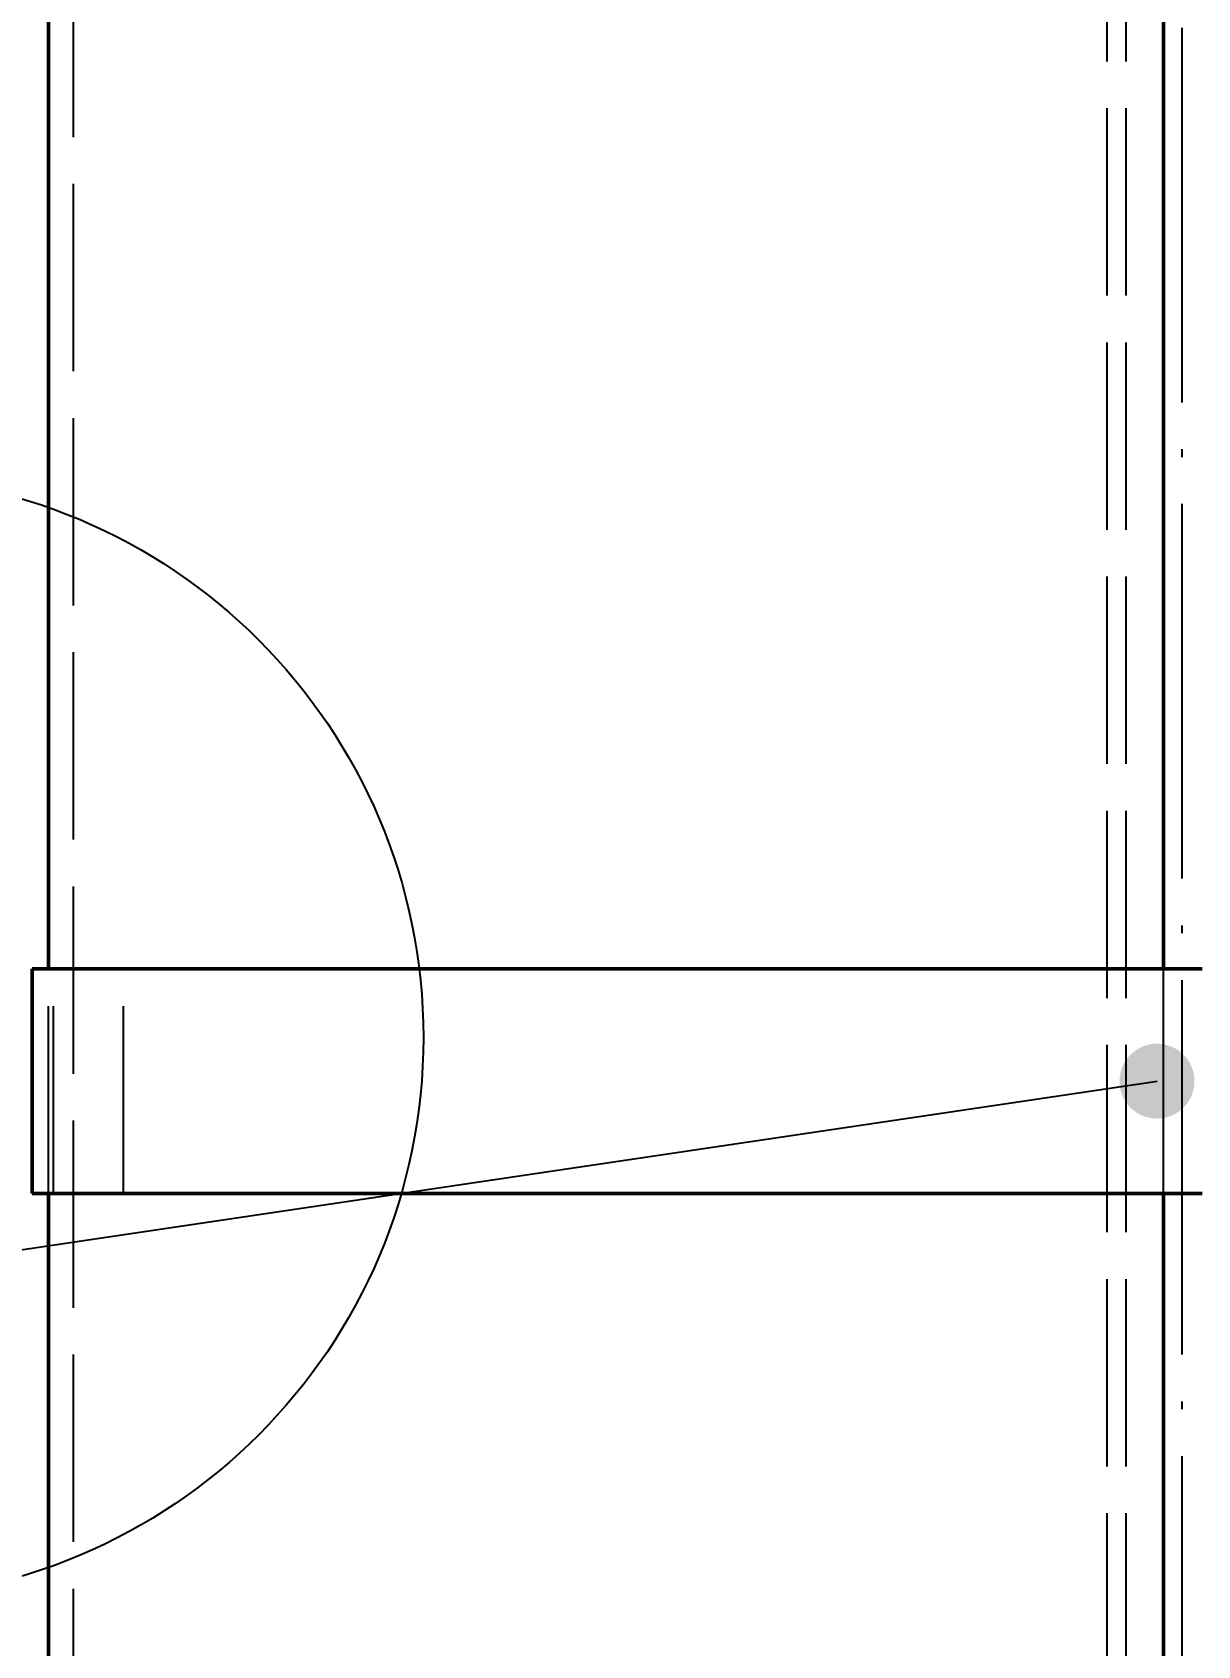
# Model space of a CAD drawing. Header units: millimetres. Extents: x 0 to 420, y 0 to 297.
# Drawn here: x 68.94 to 87.6, y 156.84 to 182.68 of the extents above; entities that cross this region are included whole.
import ezdxf

# ---------------------------------------------------------------- set-up
doc = ezdxf.new("R2010")
doc.units = ezdxf.units.MM
doc.linetypes.add('ISO02-TRAZOS', pattern=[3.75, 3, -0.75])
doc.linetypes.add('ISO04-TRAZO-PUNTO', pattern=[7.625, 6, -0.75, 0.125, -0.75])
for name, color, linetype, lineweight in [('01-VISIBLE', 7, 'CONTINUOUS', 50), ('02-OCULTA', 4, 'ISO02-TRAZOS', 25), ('03-EJE', 1, 'ISO04-TRAZO-PUNTO', 25), ('04-COTA', 3, 'CONTINUOUS', 25), ('08-FINA', 5, 'CONTINUOUS', 25)]:
    doc.layers.add(name, color=color, linetype=linetype, lineweight=lineweight)
doc.styles.add('ISO3098', font='isocpeur.ttf')
doc.dimstyles.new('FLAMA-ISO', dxfattribs={"dimtxt": 3.5, "dimasz": 3, "dimexe": 2, "dimexo": 1, "dimgap": 1, "dimtad": 1, "dimdec": 1, "dimtxsty": 'ISO3098', "dimcen": 2.5, "dimclrd": 3, "dimclre": 3, "dimclrt": 3, "dimazin": 3, "dimtfac": 1, "dimtmove": 0, "dimatfit": 3, "dimlwd": 25, "dimlwe": 25})

msp = doc.modelspace()

# ---------------------------------------------------------------- hatches: boundary and pattern name
at = {"layer": '08-FINA'}
h = msp.add_hatch(color=7, dxfattribs=at)
h.dxf.hatch_style = 1
edge = h.paths.add_edge_path()
edge.add_arc((86.946, 165.88), 0.6, 0, 360)

# ---------------------------------------------------------------- linework, layer by layer
at = {"layer": '01-VISIBLE'}
for p, q in [((69.2, 167.68), (69.2, 233.185)), ((87.05, 167.68), (87.05, 233.235)), ((68.939, 164.08), (68.939, 167.68)), ((69.2, 136), (69.2, 164.08)), ((87.05, 136.2), (87.05, 164.08))]:
    msp.add_line(p, q, dxfattribs=at)
for points in [[(68.939, 167.68), (69.039, 167.68), (69.139, 167.68), (69.24, 167.68), (69.34, 167.68), (69.44, 167.68), (69.54, 167.68), (69.64, 167.68), (69.74, 167.68), (69.841, 167.68), (69.941, 167.68), (70.041, 167.68), (70.141, 167.68), (70.241, 167.68), (70.341, 167.68), (70.442, 167.68), (70.542, 167.68), (70.642, 167.68), (70.742, 167.68), (70.842, 167.68), (70.942, 167.68), (71.043, 167.68), (71.143, 167.68), (71.243, 167.68), (71.343, 167.68), (71.443, 167.68), (71.543, 167.68), (71.644, 167.68), (71.744, 167.68), (71.844, 167.68), (71.944, 167.68), (72.044, 167.68), (72.144, 167.68), (72.245, 167.68), (72.345, 167.68), (72.445, 167.68), (72.545, 167.68), (72.645, 167.68), (72.745, 167.68), (72.846, 167.68), (72.946, 167.68), (73.046, 167.68), (73.146, 167.68), (73.246, 167.68), (73.346, 167.68), (73.447, 167.68), (73.547, 167.68), (73.647, 167.68), (73.747, 167.68), (73.847, 167.68), (73.947, 167.68), (74.048, 167.68), (74.148, 167.68), (74.248, 167.68), (74.348, 167.68), (74.448, 167.68), (74.548, 167.68), (74.649, 167.68), (74.749, 167.68), (74.849, 167.68), (74.949, 167.68), (75.049, 167.68), (75.149, 167.68), (75.249, 167.68), (75.35, 167.68), (75.45, 167.68), (75.55, 167.68), (75.65, 167.68), (75.75, 167.68), (75.85, 167.68), (75.951, 167.68), (76.051, 167.68), (76.151, 167.68), (76.251, 167.68), (76.351, 167.68), (76.451, 167.68), (76.552, 167.68), (76.652, 167.68), (76.752, 167.68), (76.852, 167.68), (76.952, 167.68), (77.052, 167.68), (77.153, 167.68), (77.253, 167.68), (77.353, 167.68), (77.453, 167.68), (77.553, 167.68), (77.653, 167.68), (77.754, 167.68), (77.854, 167.68), (77.954, 167.68), (78.054, 167.68), (78.154, 167.68), (78.254, 167.68), (78.355, 167.68), (78.455, 167.68), (78.555, 167.68), (78.655, 167.68), (78.755, 167.68), (78.855, 167.68), (78.956, 167.68), (79.056, 167.68), (79.156, 167.68), (79.256, 167.68), (79.356, 167.68), (79.456, 167.68), (79.557, 167.68), (79.657, 167.68), (79.757, 167.68), (79.857, 167.68), (79.957, 167.68), (80.057, 167.68), (80.158, 167.68), (80.258, 167.68), (80.358, 167.68), (80.458, 167.68), (80.558, 167.68), (80.658, 167.68), (80.759, 167.68), (80.859, 167.68), (80.959, 167.68), (81.059, 167.68), (81.159, 167.68), (81.259, 167.68), (81.36, 167.68), (81.46, 167.68), (81.56, 167.68), (81.66, 167.68), (81.76, 167.68), (81.86, 167.68), (81.961, 167.68), (82.061, 167.68), (82.161, 167.68), (82.261, 167.68), (82.361, 167.68), (82.461, 167.68), (82.562, 167.68), (82.662, 167.68), (82.762, 167.68), (82.862, 167.68), (82.962, 167.68), (83.062, 167.68), (83.163, 167.68), (83.263, 167.68), (83.363, 167.68), (83.463, 167.68), (83.563, 167.68), (83.663, 167.68), (83.764, 167.68), (83.864, 167.68), (83.964, 167.68), (84.064, 167.68), (84.164, 167.68), (84.264, 167.68), (84.365, 167.68), (84.465, 167.68), (84.565, 167.68), (84.665, 167.68), (84.765, 167.68), (84.865, 167.68), (84.966, 167.68), (85.066, 167.68), (85.166, 167.68), (85.266, 167.68), (85.366, 167.68), (85.466, 167.68), (85.567, 167.68), (85.667, 167.68), (85.767, 167.68), (85.867, 167.68), (85.967, 167.68), (86.067, 167.68), (86.168, 167.68), (86.268, 167.68), (86.368, 167.68), (86.468, 167.68), (86.568, 167.68), (86.668, 167.68), (86.769, 167.68), (86.869, 167.68), (86.969, 167.68), (87.069, 167.68), (87.169, 167.68), (87.269, 167.68), (87.37, 167.68), (87.47, 167.68), (87.57, 167.68), (87.67, 167.68)], [(68.939, 164.08), (69.039, 164.08), (69.139, 164.08), (69.24, 164.08), (69.34, 164.08), (69.44, 164.08), (69.54, 164.08), (69.64, 164.08), (69.74, 164.08), (69.841, 164.08), (69.941, 164.08), (70.041, 164.08), (70.141, 164.08), (70.241, 164.08), (70.341, 164.08), (70.442, 164.08), (70.542, 164.08), (70.642, 164.08), (70.742, 164.08), (70.842, 164.08), (70.942, 164.08), (71.043, 164.08), (71.143, 164.08), (71.243, 164.08), (71.343, 164.08), (71.443, 164.08), (71.543, 164.08), (71.644, 164.08), (71.744, 164.08), (71.844, 164.08), (71.944, 164.08), (72.044, 164.08), (72.144, 164.08), (72.245, 164.08), (72.345, 164.08), (72.445, 164.08), (72.545, 164.08), (72.645, 164.08), (72.745, 164.08), (72.846, 164.08), (72.946, 164.08), (73.046, 164.08), (73.146, 164.08), (73.246, 164.08), (73.346, 164.08), (73.447, 164.08), (73.547, 164.08), (73.647, 164.08), (73.747, 164.08), (73.847, 164.08), (73.947, 164.08), (74.048, 164.08), (74.148, 164.08), (74.248, 164.08), (74.348, 164.08), (74.448, 164.08), (74.548, 164.08), (74.649, 164.08), (74.749, 164.08), (74.849, 164.08), (74.949, 164.08), (75.049, 164.08), (75.149, 164.08), (75.249, 164.08), (75.35, 164.08), (75.45, 164.08), (75.55, 164.08), (75.65, 164.08), (75.75, 164.08), (75.85, 164.08), (75.951, 164.08), (76.051, 164.08), (76.151, 164.08), (76.251, 164.08), (76.351, 164.08), (76.451, 164.08), (76.552, 164.08), (76.652, 164.08), (76.752, 164.08), (76.852, 164.08), (76.952, 164.08), (77.052, 164.08), (77.153, 164.08), (77.253, 164.08), (77.353, 164.08), (77.453, 164.08), (77.553, 164.08), (77.653, 164.08), (77.754, 164.08), (77.854, 164.08), (77.954, 164.08), (78.054, 164.08), (78.154, 164.08), (78.254, 164.08), (78.355, 164.08), (78.455, 164.08), (78.555, 164.08), (78.655, 164.08), (78.755, 164.08), (78.855, 164.08), (78.956, 164.08), (79.056, 164.08), (79.156, 164.08), (79.256, 164.08), (79.356, 164.08), (79.456, 164.08), (79.557, 164.08), (79.657, 164.08), (79.757, 164.08), (79.857, 164.08), (79.957, 164.08), (80.057, 164.08), (80.158, 164.08), (80.258, 164.08), (80.358, 164.08), (80.458, 164.08), (80.558, 164.08), (80.658, 164.08), (80.759, 164.08), (80.859, 164.08), (80.959, 164.08), (81.059, 164.08), (81.159, 164.08), (81.259, 164.08), (81.36, 164.08), (81.46, 164.08), (81.56, 164.08), (81.66, 164.08), (81.76, 164.08), (81.86, 164.08), (81.961, 164.08), (82.061, 164.08), (82.161, 164.08), (82.261, 164.08), (82.361, 164.08), (82.461, 164.08), (82.562, 164.08), (82.662, 164.08), (82.762, 164.08), (82.862, 164.08), (82.962, 164.08), (83.062, 164.08), (83.163, 164.08), (83.263, 164.08), (83.363, 164.08), (83.463, 164.08), (83.563, 164.08), (83.663, 164.08), (83.764, 164.08), (83.864, 164.08), (83.964, 164.08), (84.064, 164.08), (84.164, 164.08), (84.264, 164.08), (84.365, 164.08), (84.465, 164.08), (84.565, 164.08), (84.665, 164.08), (84.765, 164.08), (84.865, 164.08), (84.966, 164.08), (85.066, 164.08), (85.166, 164.08), (85.266, 164.08), (85.366, 164.08), (85.466, 164.08), (85.567, 164.08), (85.667, 164.08), (85.767, 164.08), (85.867, 164.08), (85.967, 164.08), (86.067, 164.08), (86.168, 164.08), (86.268, 164.08), (86.368, 164.08), (86.468, 164.08), (86.568, 164.08), (86.668, 164.08), (86.769, 164.08), (86.869, 164.08), (86.969, 164.08), (87.069, 164.08), (87.169, 164.08), (87.269, 164.08), (87.37, 164.08), (87.47, 164.08), (87.57, 164.08), (87.67, 164.08)]]:
    msp.add_lwpolyline(points, dxfattribs=at)
at = {"layer": '02-OCULTA'}
for p, q in [((86.15, 140.96), (86.15, 246.1)), ((86.45, 140.96), (86.45, 246.1)), ((69.6, 136), (69.6, 233.435)), ((87.05, 139.948), (87.05, 233.115)), ((68.939, 164.08), (68.939, 167.68)), ((69.2, 164.08), (69.2, 167.68)), ((69.28, 167.68), (70.4, 167.68)), ((69.28, 167.68), (70.4, 167.68)), ((69.28, 164.08), (69.28, 167.68)), ((69.28, 164.08), (69.28, 167.68)), ((70.4, 164.08), (70.4, 167.68)), ((70.4, 164.08), (70.4, 167.68)), ((87.05, 164.08), (87.05, 167.68)), ((69.28, 164.08), (70.4, 164.08)), ((69.28, 164.08), (70.4, 164.08))]:
    msp.add_line(p, q, dxfattribs=at)
for points in [[(87.67, 167.68), (87.57, 167.68), (87.47, 167.68), (87.37, 167.68), (87.269, 167.68), (87.169, 167.68), (87.069, 167.68), (86.969, 167.68), (86.869, 167.68), (86.769, 167.68), (86.668, 167.68), (86.568, 167.68), (86.468, 167.68), (86.368, 167.68), (86.268, 167.68), (86.168, 167.68), (86.067, 167.68), (85.967, 167.68), (85.867, 167.68), (85.767, 167.68), (85.667, 167.68), (85.567, 167.68), (85.466, 167.68), (85.366, 167.68), (85.266, 167.68), (85.166, 167.68), (85.066, 167.68), (84.966, 167.68), (84.865, 167.68), (84.765, 167.68), (84.665, 167.68), (84.565, 167.68), (84.465, 167.68), (84.365, 167.68), (84.264, 167.68), (84.164, 167.68), (84.064, 167.68), (83.964, 167.68), (83.864, 167.68), (83.764, 167.68), (83.663, 167.68), (83.563, 167.68), (83.463, 167.68), (83.363, 167.68), (83.263, 167.68), (83.163, 167.68), (83.062, 167.68), (82.962, 167.68), (82.862, 167.68), (82.762, 167.68), (82.662, 167.68), (82.562, 167.68), (82.461, 167.68), (82.361, 167.68), (82.261, 167.68), (82.161, 167.68), (82.061, 167.68), (81.961, 167.68), (81.86, 167.68), (81.76, 167.68), (81.66, 167.68), (81.56, 167.68), (81.46, 167.68), (81.36, 167.68), (81.259, 167.68), (81.159, 167.68), (81.059, 167.68), (80.959, 167.68), (80.859, 167.68), (80.759, 167.68), (80.658, 167.68), (80.558, 167.68), (80.458, 167.68), (80.358, 167.68), (80.258, 167.68), (80.158, 167.68), (80.057, 167.68), (79.957, 167.68), (79.857, 167.68), (79.757, 167.68), (79.657, 167.68), (79.557, 167.68), (79.456, 167.68), (79.356, 167.68), (79.256, 167.68), (79.156, 167.68), (79.056, 167.68), (78.956, 167.68), (78.855, 167.68), (78.755, 167.68), (78.655, 167.68), (78.555, 167.68), (78.455, 167.68), (78.355, 167.68), (78.254, 167.68), (78.154, 167.68), (78.054, 167.68), (77.954, 167.68), (77.854, 167.68), (77.754, 167.68), (77.653, 167.68), (77.553, 167.68), (77.453, 167.68), (77.353, 167.68), (77.253, 167.68), (77.153, 167.68), (77.052, 167.68), (76.952, 167.68), (76.852, 167.68), (76.752, 167.68), (76.652, 167.68), (76.552, 167.68), (76.451, 167.68), (76.351, 167.68), (76.251, 167.68), (76.151, 167.68), (76.051, 167.68), (75.951, 167.68), (75.85, 167.68), (75.75, 167.68), (75.65, 167.68), (75.55, 167.68), (75.45, 167.68), (75.35, 167.68), (75.249, 167.68), (75.149, 167.68), (75.049, 167.68), (74.949, 167.68), (74.849, 167.68), (74.749, 167.68), (74.649, 167.68), (74.548, 167.68), (74.448, 167.68), (74.348, 167.68), (74.248, 167.68), (74.148, 167.68), (74.048, 167.68), (73.947, 167.68), (73.847, 167.68), (73.747, 167.68), (73.647, 167.68), (73.547, 167.68), (73.447, 167.68), (73.346, 167.68), (73.246, 167.68), (73.146, 167.68), (73.046, 167.68), (72.946, 167.68), (72.846, 167.68), (72.745, 167.68), (72.645, 167.68), (72.545, 167.68), (72.445, 167.68), (72.345, 167.68), (72.245, 167.68), (72.144, 167.68), (72.044, 167.68), (71.944, 167.68), (71.844, 167.68), (71.744, 167.68), (71.644, 167.68), (71.543, 167.68), (71.443, 167.68), (71.343, 167.68), (71.243, 167.68), (71.143, 167.68), (71.043, 167.68), (70.942, 167.68), (70.842, 167.68), (70.742, 167.68), (70.642, 167.68), (70.542, 167.68), (70.442, 167.68), (70.341, 167.68), (70.241, 167.68), (70.141, 167.68), (70.041, 167.68), (69.941, 167.68), (69.841, 167.68), (69.74, 167.68), (69.64, 167.68), (69.54, 167.68), (69.44, 167.68), (69.34, 167.68), (69.24, 167.68), (69.139, 167.68), (69.039, 167.68), (68.939, 167.68)], [(69.28, 167.68), (69.38, 167.68), (69.48, 167.68), (69.58, 167.68), (69.681, 167.68), (69.781, 167.68), (69.881, 167.68), (69.981, 167.68), (70.082, 167.68), (70.182, 167.68), (70.282, 167.68), (70.382, 167.68), (70.482, 167.68), (70.583, 167.68), (70.683, 167.68), (70.783, 167.68), (70.883, 167.68), (70.984, 167.68), (71.084, 167.68), (71.184, 167.68), (71.284, 167.68), (71.384, 167.68), (71.485, 167.68), (71.585, 167.68), (71.685, 167.68), (71.785, 167.68), (71.886, 167.68), (71.986, 167.68), (72.086, 167.68), (72.186, 167.68), (72.286, 167.68), (72.387, 167.68), (72.487, 167.68), (72.587, 167.68), (72.687, 167.68), (72.788, 167.68), (72.888, 167.68), (72.988, 167.68), (73.088, 167.68), (73.188, 167.68), (73.289, 167.68), (73.389, 167.68), (73.489, 167.68), (73.589, 167.68), (73.69, 167.68), (73.79, 167.68), (73.89, 167.68), (73.99, 167.68), (74.09, 167.68), (74.191, 167.68), (74.291, 167.68), (74.391, 167.68), (74.491, 167.68), (74.592, 167.68), (74.692, 167.68), (74.792, 167.68), (74.892, 167.68), (74.992, 167.68), (75.093, 167.68), (75.193, 167.68), (75.293, 167.68), (75.393, 167.68), (75.494, 167.68), (75.594, 167.68), (75.694, 167.68), (75.794, 167.68), (75.894, 167.68), (75.995, 167.68), (76.095, 167.68), (76.195, 167.68), (76.295, 167.68), (76.396, 167.68), (76.496, 167.68), (76.596, 167.68), (76.696, 167.68), (76.796, 167.68), (76.897, 167.68), (76.997, 167.68), (77.097, 167.68), (77.197, 167.68), (77.298, 167.68), (77.398, 167.68), (77.498, 167.68), (77.598, 167.68), (77.698, 167.68), (77.799, 167.68), (77.899, 167.68), (77.999, 167.68), (78.099, 167.68), (78.2, 167.68), (78.3, 167.68), (78.4, 167.68), (78.5, 167.68), (78.6, 167.68), (78.701, 167.68), (78.801, 167.68), (78.901, 167.68), (79.001, 167.68), (79.102, 167.68), (79.202, 167.68), (79.302, 167.68), (79.402, 167.68), (79.502, 167.68), (79.603, 167.68), (79.703, 167.68), (79.803, 167.68), (79.903, 167.68), (80.004, 167.68), (80.104, 167.68), (80.204, 167.68), (80.304, 167.68), (80.404, 167.68), (80.505, 167.68), (80.605, 167.68), (80.705, 167.68), (80.805, 167.68), (80.906, 167.68), (81.006, 167.68), (81.106, 167.68), (81.206, 167.68), (81.306, 167.68), (81.407, 167.68), (81.507, 167.68), (81.607, 167.68), (81.707, 167.68), (81.808, 167.68), (81.908, 167.68), (82.008, 167.68), (82.108, 167.68), (82.208, 167.68), (82.309, 167.68), (82.409, 167.68), (82.509, 167.68), (82.609, 167.68), (82.71, 167.68), (82.81, 167.68), (82.91, 167.68), (83.01, 167.68), (83.11, 167.68), (83.211, 167.68), (83.311, 167.68), (83.411, 167.68), (83.511, 167.68), (83.612, 167.68), (83.712, 167.68), (83.812, 167.68), (83.912, 167.68), (84.012, 167.68), (84.113, 167.68), (84.213, 167.68), (84.313, 167.68), (84.413, 167.68), (84.514, 167.68), (84.614, 167.68), (84.714, 167.68), (84.814, 167.68), (84.914, 167.68), (85.015, 167.68), (85.115, 167.68), (85.215, 167.68), (85.315, 167.68), (85.416, 167.68), (85.516, 167.68), (85.616, 167.68), (85.716, 167.68), (85.816, 167.68), (85.917, 167.68), (86.017, 167.68), (86.117, 167.68), (86.217, 167.68), (86.318, 167.68), (86.418, 167.68), (86.518, 167.68), (86.618, 167.68), (86.718, 167.68), (86.819, 167.68), (86.919, 167.68), (87.019, 167.68), (87.119, 167.68), (87.22, 167.68), (87.32, 167.68), (87.42, 167.68), (87.52, 167.68), (87.62, 167.68)], [(87.62, 167.68), (87.52, 167.68), (87.42, 167.68), (87.32, 167.68), (87.22, 167.68), (87.119, 167.68), (87.019, 167.68), (86.919, 167.68), (86.819, 167.68), (86.718, 167.68), (86.618, 167.68), (86.518, 167.68), (86.418, 167.68), (86.318, 167.68), (86.217, 167.68), (86.117, 167.68), (86.017, 167.68), (85.917, 167.68), (85.816, 167.68), (85.716, 167.68), (85.616, 167.68), (85.516, 167.68), (85.416, 167.68), (85.315, 167.68), (85.215, 167.68), (85.115, 167.68), (85.015, 167.68), (84.914, 167.68), (84.814, 167.68), (84.714, 167.68), (84.614, 167.68), (84.514, 167.68), (84.413, 167.68), (84.313, 167.68), (84.213, 167.68), (84.113, 167.68), (84.012, 167.68), (83.912, 167.68), (83.812, 167.68), (83.712, 167.68), (83.612, 167.68), (83.511, 167.68), (83.411, 167.68), (83.311, 167.68), (83.211, 167.68), (83.11, 167.68), (83.01, 167.68), (82.91, 167.68), (82.81, 167.68), (82.71, 167.68), (82.609, 167.68), (82.509, 167.68), (82.409, 167.68), (82.309, 167.68), (82.208, 167.68), (82.108, 167.68), (82.008, 167.68), (81.908, 167.68), (81.808, 167.68), (81.707, 167.68), (81.607, 167.68), (81.507, 167.68), (81.407, 167.68), (81.306, 167.68), (81.206, 167.68), (81.106, 167.68), (81.006, 167.68), (80.906, 167.68), (80.805, 167.68), (80.705, 167.68), (80.605, 167.68), (80.505, 167.68), (80.404, 167.68), (80.304, 167.68), (80.204, 167.68), (80.104, 167.68), (80.004, 167.68), (79.903, 167.68), (79.803, 167.68), (79.703, 167.68), (79.603, 167.68), (79.502, 167.68), (79.402, 167.68), (79.302, 167.68), (79.202, 167.68), (79.102, 167.68), (79.001, 167.68), (78.901, 167.68), (78.801, 167.68), (78.701, 167.68), (78.6, 167.68), (78.5, 167.68), (78.4, 167.68), (78.3, 167.68), (78.2, 167.68), (78.099, 167.68), (77.999, 167.68), (77.899, 167.68), (77.799, 167.68), (77.698, 167.68), (77.598, 167.68), (77.498, 167.68), (77.398, 167.68), (77.298, 167.68), (77.197, 167.68), (77.097, 167.68), (76.997, 167.68), (76.897, 167.68), (76.796, 167.68), (76.696, 167.68), (76.596, 167.68), (76.496, 167.68), (76.396, 167.68), (76.295, 167.68), (76.195, 167.68), (76.095, 167.68), (75.995, 167.68), (75.894, 167.68), (75.794, 167.68), (75.694, 167.68), (75.594, 167.68), (75.494, 167.68), (75.393, 167.68), (75.293, 167.68), (75.193, 167.68), (75.093, 167.68), (74.992, 167.68), (74.892, 167.68), (74.792, 167.68), (74.692, 167.68), (74.592, 167.68), (74.491, 167.68), (74.391, 167.68), (74.291, 167.68), (74.191, 167.68), (74.09, 167.68), (73.99, 167.68), (73.89, 167.68), (73.79, 167.68), (73.69, 167.68), (73.589, 167.68), (73.489, 167.68), (73.389, 167.68), (73.289, 167.68), (73.188, 167.68), (73.088, 167.68), (72.988, 167.68), (72.888, 167.68), (72.788, 167.68), (72.687, 167.68), (72.587, 167.68), (72.487, 167.68), (72.387, 167.68), (72.286, 167.68), (72.186, 167.68), (72.086, 167.68), (71.986, 167.68), (71.886, 167.68), (71.785, 167.68), (71.685, 167.68), (71.585, 167.68), (71.485, 167.68), (71.384, 167.68), (71.284, 167.68), (71.184, 167.68), (71.084, 167.68), (70.984, 167.68), (70.883, 167.68), (70.783, 167.68), (70.683, 167.68), (70.583, 167.68), (70.482, 167.68), (70.382, 167.68), (70.282, 167.68), (70.182, 167.68), (70.082, 167.68), (69.981, 167.68), (69.881, 167.68), (69.781, 167.68), (69.681, 167.68), (69.58, 167.68), (69.48, 167.68), (69.38, 167.68), (69.28, 167.68)], [(87.67, 164.08), (87.57, 164.08), (87.47, 164.08), (87.37, 164.08), (87.269, 164.08), (87.169, 164.08), (87.069, 164.08), (86.969, 164.08), (86.869, 164.08), (86.769, 164.08), (86.668, 164.08), (86.568, 164.08), (86.468, 164.08), (86.368, 164.08), (86.268, 164.08), (86.168, 164.08), (86.067, 164.08), (85.967, 164.08), (85.867, 164.08), (85.767, 164.08), (85.667, 164.08), (85.567, 164.08), (85.466, 164.08), (85.366, 164.08), (85.266, 164.08), (85.166, 164.08), (85.066, 164.08), (84.966, 164.08), (84.865, 164.08), (84.765, 164.08), (84.665, 164.08), (84.565, 164.08), (84.465, 164.08), (84.365, 164.08), (84.264, 164.08), (84.164, 164.08), (84.064, 164.08), (83.964, 164.08), (83.864, 164.08), (83.764, 164.08), (83.663, 164.08), (83.563, 164.08), (83.463, 164.08), (83.363, 164.08), (83.263, 164.08), (83.163, 164.08), (83.062, 164.08), (82.962, 164.08), (82.862, 164.08), (82.762, 164.08), (82.662, 164.08), (82.562, 164.08), (82.461, 164.08), (82.361, 164.08), (82.261, 164.08), (82.161, 164.08), (82.061, 164.08), (81.961, 164.08), (81.86, 164.08), (81.76, 164.08), (81.66, 164.08), (81.56, 164.08), (81.46, 164.08), (81.36, 164.08), (81.259, 164.08), (81.159, 164.08), (81.059, 164.08), (80.959, 164.08), (80.859, 164.08), (80.759, 164.08), (80.658, 164.08), (80.558, 164.08), (80.458, 164.08), (80.358, 164.08), (80.258, 164.08), (80.158, 164.08), (80.057, 164.08), (79.957, 164.08), (79.857, 164.08), (79.757, 164.08), (79.657, 164.08), (79.557, 164.08), (79.456, 164.08), (79.356, 164.08), (79.256, 164.08), (79.156, 164.08), (79.056, 164.08), (78.956, 164.08), (78.855, 164.08), (78.755, 164.08), (78.655, 164.08), (78.555, 164.08), (78.455, 164.08), (78.355, 164.08), (78.254, 164.08), (78.154, 164.08), (78.054, 164.08), (77.954, 164.08), (77.854, 164.08), (77.754, 164.08), (77.653, 164.08), (77.553, 164.08), (77.453, 164.08), (77.353, 164.08), (77.253, 164.08), (77.153, 164.08), (77.052, 164.08), (76.952, 164.08), (76.852, 164.08), (76.752, 164.08), (76.652, 164.08), (76.552, 164.08), (76.451, 164.08), (76.351, 164.08), (76.251, 164.08), (76.151, 164.08), (76.051, 164.08), (75.951, 164.08), (75.85, 164.08), (75.75, 164.08), (75.65, 164.08), (75.55, 164.08), (75.45, 164.08), (75.35, 164.08), (75.249, 164.08), (75.149, 164.08), (75.049, 164.08), (74.949, 164.08), (74.849, 164.08), (74.749, 164.08), (74.649, 164.08), (74.548, 164.08), (74.448, 164.08), (74.348, 164.08), (74.248, 164.08), (74.148, 164.08), (74.048, 164.08), (73.947, 164.08), (73.847, 164.08), (73.747, 164.08), (73.647, 164.08), (73.547, 164.08), (73.447, 164.08), (73.346, 164.08), (73.246, 164.08), (73.146, 164.08), (73.046, 164.08), (72.946, 164.08), (72.846, 164.08), (72.745, 164.08), (72.645, 164.08), (72.545, 164.08), (72.445, 164.08), (72.345, 164.08), (72.245, 164.08), (72.144, 164.08), (72.044, 164.08), (71.944, 164.08), (71.844, 164.08), (71.744, 164.08), (71.644, 164.08), (71.543, 164.08), (71.443, 164.08), (71.343, 164.08), (71.243, 164.08), (71.143, 164.08), (71.043, 164.08), (70.942, 164.08), (70.842, 164.08), (70.742, 164.08), (70.642, 164.08), (70.542, 164.08), (70.442, 164.08), (70.341, 164.08), (70.241, 164.08), (70.141, 164.08), (70.041, 164.08), (69.941, 164.08), (69.841, 164.08), (69.74, 164.08), (69.64, 164.08), (69.54, 164.08), (69.44, 164.08), (69.34, 164.08), (69.24, 164.08), (69.139, 164.08), (69.039, 164.08), (68.939, 164.08)], [(87.62, 164.08), (87.52, 164.08), (87.42, 164.08), (87.32, 164.08), (87.22, 164.08), (87.119, 164.08), (87.019, 164.08), (86.919, 164.08), (86.819, 164.08), (86.718, 164.08), (86.618, 164.08), (86.518, 164.08), (86.418, 164.08), (86.318, 164.08), (86.217, 164.08), (86.117, 164.08), (86.017, 164.08), (85.917, 164.08), (85.816, 164.08), (85.716, 164.08), (85.616, 164.08), (85.516, 164.08), (85.416, 164.08), (85.315, 164.08), (85.215, 164.08), (85.115, 164.08), (85.015, 164.08), (84.914, 164.08), (84.814, 164.08), (84.714, 164.08), (84.614, 164.08), (84.514, 164.08), (84.413, 164.08), (84.313, 164.08), (84.213, 164.08), (84.113, 164.08), (84.012, 164.08), (83.912, 164.08), (83.812, 164.08), (83.712, 164.08), (83.612, 164.08), (83.511, 164.08), (83.411, 164.08), (83.311, 164.08), (83.211, 164.08), (83.11, 164.08), (83.01, 164.08), (82.91, 164.08), (82.81, 164.08), (82.71, 164.08), (82.609, 164.08), (82.509, 164.08), (82.409, 164.08), (82.309, 164.08), (82.208, 164.08), (82.108, 164.08), (82.008, 164.08), (81.908, 164.08), (81.808, 164.08), (81.707, 164.08), (81.607, 164.08), (81.507, 164.08), (81.407, 164.08), (81.306, 164.08), (81.206, 164.08), (81.106, 164.08), (81.006, 164.08), (80.906, 164.08), (80.805, 164.08), (80.705, 164.08), (80.605, 164.08), (80.505, 164.08), (80.404, 164.08), (80.304, 164.08), (80.204, 164.08), (80.104, 164.08), (80.004, 164.08), (79.903, 164.08), (79.803, 164.08), (79.703, 164.08), (79.603, 164.08), (79.502, 164.08), (79.402, 164.08), (79.302, 164.08), (79.202, 164.08), (79.102, 164.08), (79.001, 164.08), (78.901, 164.08), (78.801, 164.08), (78.701, 164.08), (78.6, 164.08), (78.5, 164.08), (78.4, 164.08), (78.3, 164.08), (78.2, 164.08), (78.099, 164.08), (77.999, 164.08), (77.899, 164.08), (77.799, 164.08), (77.698, 164.08), (77.598, 164.08), (77.498, 164.08), (77.398, 164.08), (77.298, 164.08), (77.197, 164.08), (77.097, 164.08), (76.997, 164.08), (76.897, 164.08), (76.796, 164.08), (76.696, 164.08), (76.596, 164.08), (76.496, 164.08), (76.396, 164.08), (76.295, 164.08), (76.195, 164.08), (76.095, 164.08), (75.995, 164.08), (75.894, 164.08), (75.794, 164.08), (75.694, 164.08), (75.594, 164.08), (75.494, 164.08), (75.393, 164.08), (75.293, 164.08), (75.193, 164.08), (75.093, 164.08), (74.992, 164.08), (74.892, 164.08), (74.792, 164.08), (74.692, 164.08), (74.592, 164.08), (74.491, 164.08), (74.391, 164.08), (74.291, 164.08), (74.191, 164.08), (74.09, 164.08), (73.99, 164.08), (73.89, 164.08), (73.79, 164.08), (73.69, 164.08), (73.589, 164.08), (73.489, 164.08), (73.389, 164.08), (73.289, 164.08), (73.188, 164.08), (73.088, 164.08), (72.988, 164.08), (72.888, 164.08), (72.788, 164.08), (72.687, 164.08), (72.587, 164.08), (72.487, 164.08), (72.387, 164.08), (72.286, 164.08), (72.186, 164.08), (72.086, 164.08), (71.986, 164.08), (71.886, 164.08), (71.785, 164.08), (71.685, 164.08), (71.585, 164.08), (71.485, 164.08), (71.384, 164.08), (71.284, 164.08), (71.184, 164.08), (71.084, 164.08), (70.984, 164.08), (70.883, 164.08), (70.783, 164.08), (70.683, 164.08), (70.583, 164.08), (70.482, 164.08), (70.382, 164.08), (70.282, 164.08), (70.182, 164.08), (70.082, 164.08), (69.981, 164.08), (69.881, 164.08), (69.781, 164.08), (69.681, 164.08), (69.58, 164.08), (69.48, 164.08), (69.38, 164.08), (69.28, 164.08)], [(69.28, 164.08), (69.38, 164.08), (69.48, 164.08), (69.58, 164.08), (69.681, 164.08), (69.781, 164.08), (69.881, 164.08), (69.981, 164.08), (70.082, 164.08), (70.182, 164.08), (70.282, 164.08), (70.382, 164.08), (70.482, 164.08), (70.583, 164.08), (70.683, 164.08), (70.783, 164.08), (70.883, 164.08), (70.984, 164.08), (71.084, 164.08), (71.184, 164.08), (71.284, 164.08), (71.384, 164.08), (71.485, 164.08), (71.585, 164.08), (71.685, 164.08), (71.785, 164.08), (71.886, 164.08), (71.986, 164.08), (72.086, 164.08), (72.186, 164.08), (72.286, 164.08), (72.387, 164.08), (72.487, 164.08), (72.587, 164.08), (72.687, 164.08), (72.788, 164.08), (72.888, 164.08), (72.988, 164.08), (73.088, 164.08), (73.188, 164.08), (73.289, 164.08), (73.389, 164.08), (73.489, 164.08), (73.589, 164.08), (73.69, 164.08), (73.79, 164.08), (73.89, 164.08), (73.99, 164.08), (74.09, 164.08), (74.191, 164.08), (74.291, 164.08), (74.391, 164.08), (74.491, 164.08), (74.592, 164.08), (74.692, 164.08), (74.792, 164.08), (74.892, 164.08), (74.992, 164.08), (75.093, 164.08), (75.193, 164.08), (75.293, 164.08), (75.393, 164.08), (75.494, 164.08), (75.594, 164.08), (75.694, 164.08), (75.794, 164.08), (75.894, 164.08), (75.995, 164.08), (76.095, 164.08), (76.195, 164.08), (76.295, 164.08), (76.396, 164.08), (76.496, 164.08), (76.596, 164.08), (76.696, 164.08), (76.796, 164.08), (76.897, 164.08), (76.997, 164.08), (77.097, 164.08), (77.197, 164.08), (77.298, 164.08), (77.398, 164.08), (77.498, 164.08), (77.598, 164.08), (77.698, 164.08), (77.799, 164.08), (77.899, 164.08), (77.999, 164.08), (78.099, 164.08), (78.2, 164.08), (78.3, 164.08), (78.4, 164.08), (78.5, 164.08), (78.6, 164.08), (78.701, 164.08), (78.801, 164.08), (78.901, 164.08), (79.001, 164.08), (79.102, 164.08), (79.202, 164.08), (79.302, 164.08), (79.402, 164.08), (79.502, 164.08), (79.603, 164.08), (79.703, 164.08), (79.803, 164.08), (79.903, 164.08), (80.004, 164.08), (80.104, 164.08), (80.204, 164.08), (80.304, 164.08), (80.404, 164.08), (80.505, 164.08), (80.605, 164.08), (80.705, 164.08), (80.805, 164.08), (80.906, 164.08), (81.006, 164.08), (81.106, 164.08), (81.206, 164.08), (81.306, 164.08), (81.407, 164.08), (81.507, 164.08), (81.607, 164.08), (81.707, 164.08), (81.808, 164.08), (81.908, 164.08), (82.008, 164.08), (82.108, 164.08), (82.208, 164.08), (82.309, 164.08), (82.409, 164.08), (82.509, 164.08), (82.609, 164.08), (82.71, 164.08), (82.81, 164.08), (82.91, 164.08), (83.01, 164.08), (83.11, 164.08), (83.211, 164.08), (83.311, 164.08), (83.411, 164.08), (83.511, 164.08), (83.612, 164.08), (83.712, 164.08), (83.812, 164.08), (83.912, 164.08), (84.012, 164.08), (84.113, 164.08), (84.213, 164.08), (84.313, 164.08), (84.413, 164.08), (84.514, 164.08), (84.614, 164.08), (84.714, 164.08), (84.814, 164.08), (84.914, 164.08), (85.015, 164.08), (85.115, 164.08), (85.215, 164.08), (85.315, 164.08), (85.416, 164.08), (85.516, 164.08), (85.616, 164.08), (85.716, 164.08), (85.816, 164.08), (85.917, 164.08), (86.017, 164.08), (86.117, 164.08), (86.217, 164.08), (86.318, 164.08), (86.418, 164.08), (86.518, 164.08), (86.618, 164.08), (86.718, 164.08), (86.819, 164.08), (86.919, 164.08), (87.019, 164.08), (87.119, 164.08), (87.22, 164.08), (87.32, 164.08), (87.42, 164.08), (87.52, 164.08), (87.62, 164.08)]]:
    msp.add_lwpolyline(points, dxfattribs=at)
at = {"layer": '03-EJE'}
msp.add_line((87.35, 131), (87.35, 253.5), dxfattribs=at)
at = {"layer": '08-FINA'}
msp.add_line((34.957, 158.167), (86.946, 165.88), dxfattribs=at)
msp.add_circle((66.2, 166.58), 9, dxfattribs=at)

# ---------------------------------------------------------------- dimensions: what is measured, and where the dimension line sits
at = {"layer": '04-COTA'}
msp.add_linear_dim(base=(53, 136), p1=(69.2, 136), p2=(84.35, 248.5), angle=90, dimstyle='FLAMA-ISO', override={"dimlfac": 5}, dxfattribs=at).render()

doc.saveas('drawing.dxf')
